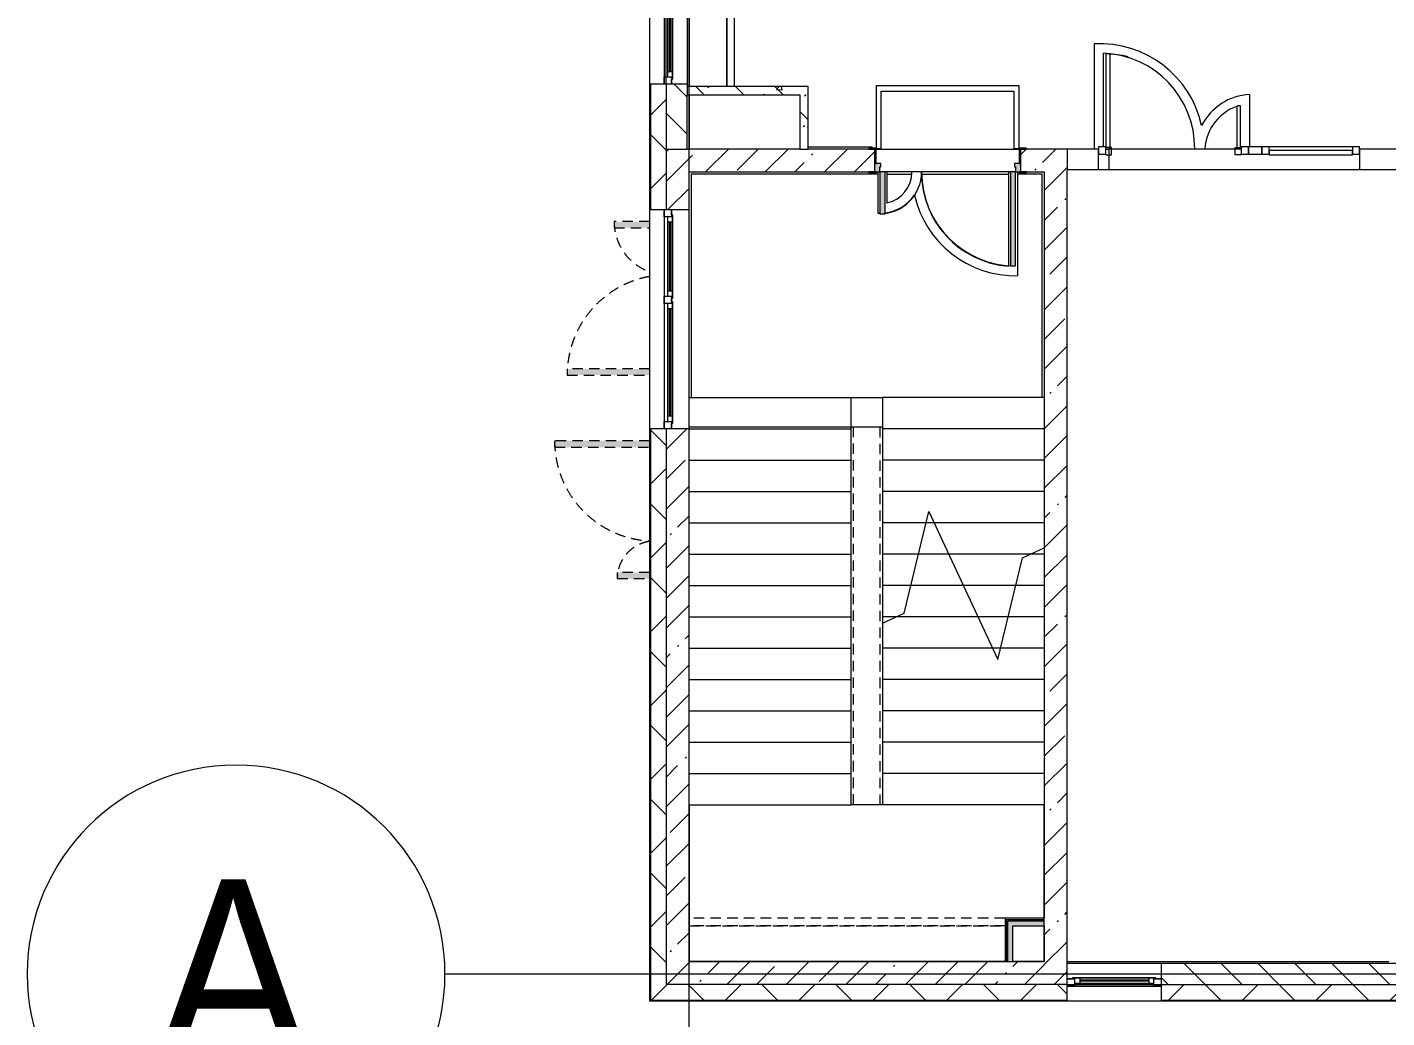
# Model space of a CAD drawing. Header units: millimetres. Extents: x 35092 to 251863, y -8553 to 29549.
# Drawn here: x 118625 to 131643, y -420 to 9067 of the extents above; entities that cross this region are included whole.
import ezdxf

# ---------------------------------------------------------------- set-up
doc = ezdxf.new("R2010")
doc.units = ezdxf.units.MM
doc.linetypes.add('200_ШТРИХ__ш1_п0_6_', pattern=[160, 100, -60])
doc.linetypes.add('Осевая', pattern=[3175, 635, -476.25, 1587.5, -476.25])
for name, color, linetype, lineweight, true_color in [('A-DETL-GENF-3', 7, 'Continuous', 5, 0xaaaaaa), ('A-DOOR-2', 7, 'Continuous', 5, 0xaaaaaa), ('A-DOOR-3', 7, 'Continuous', 5, 0xe2e2e2), ('A-DOOR-FRAM-3', 7, 'Continuous', 5, 0xe2e2e2), ('A-DOOR-FRAM-4', 7, 'Continuous', 5, 0xaaaaaa), ('A-FLOR-1', 7, 'Continuous', 5, 0xaaaaaa), ('I-WALL-2', 7, 'Continuous', 9, 0xe7e7e7), ('I-WALL-5', 7, 'Continuous', 5, 0x787878)]:
    doc.layers.add(name, color=color, linetype=linetype, lineweight=lineweight, true_color=true_color)
for name, color, linetype, lineweight in [('A-DETL-MBND-1', 7, '200_ШТРИХ__ш1_п0_6_', 9), ('A-GLAZ-2', 7, 'Continuous', 5), ('A-GLAZ-CURT-2', 7, 'Continuous', 5), ('A-GLAZ-CWMG-2', 7, 'Continuous', 5), ('A-WALL', 7, 'Continuous', 9), ('A-WALL-2', 7, 'Continuous', 5), ('I-WALL-3', 7, 'Continuous', 5), ('S-STRS-3', 7, 'Continuous', 5), ('S-STRS-MBND-2', 7, 'Continuous', 5), ('Оси', 7, 'Continuous', 9), ('Оси-1', 7, 'Continuous', 20), ('Оси-2', 7, 'Осевая', 9)]:
    doc.layers.add(name, color=color, linetype=linetype, lineweight=lineweight)
doc.styles.add('Arial_1', font='arial.ttf', dxfattribs={"width": 0.9, "height": 1750})
pattern_1 = [(45, (124853, 0), (-353.5534, 353.5534), []), (135, (124853, 0), (-353.5534, -353.5534), [])]
pattern_2 = [(135, (124852.98, 0), (-176.7767, -176.7767), [])]
pattern_3 = [(45, (124853, 0), (-285.123, 285.123), []), (45, (125138.1, 0), (-285.123, 285.123), [504.031, -100.806, 16.764, -84.042])]
pattern_4 = [(135, (124853, 0), (-377.17, -377.17), [533.4, -88.9, 17.78, -88.9]), (135, (124853, 376.94), (-377.17, -377.17), []), (50, (124853, 0), (637.645, -55.787), [66.675, -733.425]), (355, (124853, 0), (-123.35, 668.7), [53.34, -586.74]), (100.451, (124906.1, -4.65), (514.3, 612.91), [56.665, -623.315]), (46.184, (124853, 177.8), (948.78, -147.15), [100.01, -1100.14]), (96.636, (124932.05, 165.5), (830.91, 866), [85, -934.97]), (351.184, (124853, 177.8), (830.92, 865.99), [80.01, -880.11]), (21, (124941.9, 133.35), (530.65, -357.928), [66.675, -733.425]), (326, (124941.9, 133.35), (216.31, 644.66), [53.34, -586.74]), (71.451, (124986.1, 103.5), (746.96, 286.724), [56.665, -623.315]), (37.5, (124852.98, 0), (10.8105, 295.9426), [16.764, -562.864, 16.764, -578.866, -588.962]), (37.5, (124852.98, 0), (10.8105, 295.9426), [-1175.258, 16.764, -572.198]), (7.5, (124852.98, 0), (233.869, 350.632), [16.764, -322.834, 16.764, -549.529, -224.472]), (7.5, (124852.98, 0), (233.869, 350.632), [-905.89, 16.764, -207.708]), (327.5, (124654.74, 0), (474.568, -20.051), [16.764, -205.486, 16.764, -676.656, -920.115]), (327.5, (124654.74, 0), (474.568, -20.051), [-915.67, 16.764, -903.35]), (317.5, (124565.84, 0), (518.452, 88.993), [16.764, -272.16, 16.764, -443.738, -653.415]), (317.5, (124565.84, 0), (518.452, 88.993), [-749.427, 16.764, -636.65])]

# ---------------------------------------------------------------- blocks, each defined once
blk = doc.blocks.new('120_Окно_СКБ_1Ст - 120_Окно_СКБ_1Ст 900х2500_h_-V275-2_2_2_птичка')
at = {"layer": 'A-GLAZ-2'}
for p, q in [((-450, -127), (-450, -57)), ((-450, -57), (-380, -57)), ((450, -57), (-450, -57)), ((-380, -127), (-450, -127)), ((-450, -127), (-400, -127)), ((-380, -127), (-400, -127)), ((-400, -127), (-400, -137)), ((-380, -57), (-380, -127)), ((380, -87), (-380, -87)), ((-380, -87), (-380, -127)), ((-330, -137), (-330, -87)), ((-330, -107), (330, -107)), ((330, -117), (-330, -117)), ((330, -137), (330, -87)), ((380, -127), (380, -57)), ((380, -57), (450, -57)), ((380, -127), (380, -87)), ((450, -127), (380, -127)), ((400, -127), (380, -127)), ((400, -127), (450, -127)), ((400, -137), (400, -127)), ((450, -57), (450, -127)), ((-400, -137), (400, -137)), ((400, -137), (-400, -137))]:
    blk.add_line(p, q, dxfattribs=at)
blk = doc.blocks.new('110_Дверь_СКБ_2Ст - Д-1 Лестничная клетка EIS60-24280000-2_2_2_птичка')
at = {"layer": 'A-DOOR-3'}
for points in [[(-638, 1010), (-638, 110), (-588, 110), (-588, 1010)], [(662, 510), (612, 504), (612, 110), (662, 110), (662, 504)], [(698, 30), (698, -110), (712, -110), (712, 30)]]:
    blk.add_hatch(color=256, dxfattribs=at).paths.add_polyline_path(points)
h = blk.add_hatch(color=256, dxfattribs=at)
h.paths.add_polyline_path([(-660, 110), (-688, 110), (-688, 30), (-628, 30), (-628, 60), (-638, 60), (-638, 110), (-660, 110)])
h.paths.add_polyline_path([(712, 110), (662, 110), (662, 60), (652, 60), (652, 30), (712, 30), (712, 110)])
at = {"layer": 'A-DOOR-FRAM-3'}
for points in [[(-672, 118), (-742, 118), (-742, 110), (-672, 110)], [(-672, 30), (-688, 30), (-688, -110), (-672, -110), (-672, -103)], [(768, 118), (698, 115), (698, 110), (768, 110)], [(-712, -110), (-742, -115), (-740, -118), (-672, -114), (-672, -110), (-703, -110)], [(768, -110), (698, -114), (698, -118), (768, -118)]]:
    blk.add_hatch(color=256, dxfattribs=at).paths.add_polyline_path(points)
at = {"layer": 'A-DOOR-2'}
for p, q in [((-638, 1010), (-638, 110)), ((-588, 1010), (-638, 1010)), ((-588, 110), (-588, 1010)), ((662, 510), (612, 510)), ((612, 510), (612, 110)), ((662, 110), (662, 510)), ((-638, 110), (-588, 110)), ((612, 110), (662, 110))]:
    blk.add_line(p, q, dxfattribs=at)
for centre, radius, start, end in [((-638, 110), 900, 0, 90), ((662, 110), 400, 90, 180)]:
    blk.add_arc(centre, radius, start, end, dxfattribs=at)
at = {"layer": 'A-DOOR-FRAM-4'}
for p, q in [((-672, 118), (-742, 118)), ((-742, 118), (-742, 110)), ((-742, 110), (-672, 110)), ((-638, 110), (-688, 110)), ((-688, 110), (-688, 30)), ((-688, 30), (-628, 30)), ((-672, 30), (-688, 30)), ((-688, 30), (-688, -110)), ((-672, 110), (-672, 118)), ((-672, -110), (-672, 30)), ((-638, 60), (-638, 110)), ((-628, 60), (-638, 60)), ((-628, 30), (-628, 60)), ((662, 60), (652, 60)), ((652, 60), (652, 30)), ((652, 30), (712, 30)), ((662, 110), (662, 60)), ((712, 110), (662, 110)), ((768, 118), (698, 118)), ((698, 118), (698, 110)), ((698, 110), (768, 110)), ((712, 30), (698, 30)), ((698, 30), (698, -110)), ((712, 30), (712, 110)), ((712, -110), (712, 30)), ((768, 110), (768, 118)), ((-672, -110), (-742, -110)), ((-742, -110), (-742, -118)), ((-742, -118), (-672, -118)), ((-688, -110), (-672, -110)), ((-672, -118), (-672, -110)), ((698, -110), (712, -110)), ((768, -110), (698, -110)), ((698, -110), (698, -118)), ((698, -118), (768, -118)), ((768, -118), (768, -110))]:
    blk.add_line(p, q, dxfattribs=at)
blk = doc.blocks.new('120_Окно_СКБ_2Ст - 120_Окно_СКБ_2Ст 2100х2500 _мал створка справа_-22445857-2_2_2_птичка')
at = {"layer": 'A-GLAZ-2'}
for p, q in [((-1050, -127), (-1050, -57)), ((-1050, -57), (-980, -57)), ((1050, -57), (-1050, -57)), ((-980, -127), (-1050, -127)), ((-1050, -127), (-1000, -127)), ((-980, -127), (-1000, -127)), ((-1000, -127), (-1000, -137)), ((-980, -57), (-980, -127)), ((150, -87), (-980, -87)), ((-980, -87), (-980, -127)), ((-930, -137), (-930, -87)), ((-930, -107), (100, -107)), ((100, -117), (-930, -117)), ((100, -137), (100, -87)), ((150, -127), (150, -57)), ((150, -57), (220, -57)), ((150, -127), (150, -87)), ((220, -127), (150, -127)), ((170, -127), (150, -127)), ((170, -127), (200, -127)), ((170, -137), (170, -127)), ((220, -127), (200, -127)), ((200, -127), (200, -137)), ((220, -57), (220, -127)), ((980, -87), (220, -87)), ((220, -87), (220, -127)), ((270, -137), (270, -87)), ((270, -107), (930, -107)), ((930, -117), (270, -117)), ((930, -137), (930, -87)), ((980, -127), (980, -57)), ((980, -57), (1050, -57)), ((980, -127), (980, -87)), ((1050, -127), (980, -127)), ((1000, -127), (980, -127)), ((1000, -127), (1050, -127)), ((1000, -137), (1000, -127)), ((1050, -57), (1050, -127)), ((-1000, -137), (170, -137)), ((170, -137), (-1000, -137)), ((200, -137), (1000, -137)), ((1000, -137), (200, -137))]:
    blk.add_line(p, q, dxfattribs=at)
blk = doc.blocks.new('120_Окно_СКБ_2Ст - 120_Окно_СКБ_2Ст 2100х2400 _мал створка справа_-22446225-2_2_2_птичка')
at = {"layer": 'A-GLAZ-2'}
for p, q in [((-1050, -127), (-1050, -57)), ((-1050, -57), (-980, -57)), ((1050, -57), (-1050, -57)), ((-980, -127), (-1050, -127)), ((-1050, -127), (-1000, -127)), ((-980, -127), (-1000, -127)), ((-1000, -127), (-1000, -137)), ((-980, -57), (-980, -127)), ((150, -87), (-980, -87)), ((-980, -87), (-980, -127)), ((-930, -137), (-930, -87)), ((-930, -107), (100, -107)), ((100, -117), (-930, -117)), ((100, -137), (100, -87)), ((150, -127), (150, -57)), ((150, -57), (220, -57)), ((150, -127), (150, -87)), ((220, -127), (150, -127)), ((170, -127), (150, -127)), ((170, -127), (200, -127)), ((170, -137), (170, -127)), ((220, -127), (200, -127)), ((200, -127), (200, -137)), ((220, -57), (220, -127)), ((980, -87), (220, -87)), ((220, -87), (220, -127)), ((270, -137), (270, -87)), ((270, -107), (930, -107)), ((930, -117), (270, -117)), ((930, -137), (930, -87)), ((980, -127), (980, -57)), ((980, -57), (1050, -57)), ((980, -127), (980, -87)), ((1050, -127), (980, -127)), ((1000, -127), (980, -127)), ((1000, -127), (1050, -127)), ((1000, -137), (1000, -127)), ((1050, -57), (1050, -127)), ((-1000, -137), (170, -137)), ((170, -137), (-1000, -137)), ((200, -137), (1000, -137)), ((1000, -137), (200, -137))]:
    blk.add_line(p, q, dxfattribs=at)
blk = doc.blocks.new('110_Дверь_СКБ_2Ст_Наружная - ДН-1_л__ Двухстворчатая 1350 х3200 _ЛК_ в свету с верхним остеклением 2-22796854-2_2_2_птичка')
at = {"layer": 'A-DETL-MBND-1'}
for points in [[(-716, 79), (-656, 79), (-656, 869), (-716, 869), (-716, 171)], [(695, 79), (755, 79), (755, 419), (695, 419), (695, 171)]]:
    blk.add_hatch(color=256, dxfattribs=at).paths.add_polyline_path(points)
for p, q in [((-716, 869), (-716, 79)), ((-656, 869), (-716, 869)), ((-656, 79), (-656, 869)), ((755, 419), (695, 419)), ((695, 419), (695, 79)), ((755, 79), (755, 419))]:
    blk.add_line(p, q, dxfattribs=at)
for centre, radius, start, end in [((-716, -91), 960, 10.263, 90), ((755, -91), 510, 90, 160.4016)]:
    blk.add_arc(centre, radius, start, end, dxfattribs=at)
blk = doc.blocks.new('110_Дверь_СКБ_2Ст_Наружная - ДН-3_л__ Двухстворчатая 1200 х3200 из подвала EI30-23666533-2_2_2_птичка')
at = {"layer": 'A-DETL-MBND-1'}
for points in [[(619, 79), (680, 79), (680, 989), (619, 989), (619, 171)], [(-640, 389), (-640, 79), (-580, 79), (-580, 389)]]:
    blk.add_hatch(color=256, dxfattribs=at).paths.add_polyline_path(points)
for p, q in [((680, 989), (619, 989)), ((619, 989), (619, 79)), ((680, 79), (680, 989)), ((-640, 389), (-640, 79)), ((-580, 389), (-640, 389)), ((-580, 79), (-580, 389))]:
    blk.add_line(p, q, dxfattribs=at)
for centre, radius, start, end in [((680, 29), 960, 90, 176.9815), ((-640, 29), 360, 8.166, 90)]:
    blk.add_arc(centre, radius, start, end, dxfattribs=at)
blk = doc.blocks.new('Прямоугольный импост - 50 x 70 мм-31700031-2_2_2_птичка')
at = {"layer": 'A-GLAZ-CWMG-2'}
for p, q in [((-70, 35), (0, 35)), ((-70, -35), (-70, 35)), ((0, 35), (0, -35)), ((0, -35), (-70, -35))]:
    blk.add_line(p, q, dxfattribs=at)
blk = doc.blocks.new('Дверь_Витражная_остекление_ - ДВН_ДАО_Главный вход_1200 в свету-31742133-2_2_2_птичка')
at = {"layer": 'A-DETL-GENF-3'}
for p, q in [((-607, 925), (-647, 925)), ((-647, 925), (-647, 35)), ((-607, 30), (-607, 925)), ((607, 421), (607, 30)), ((640, 430), (633, 430)), ((-647, 30), (-607, 30)), ((-592, 30), (-647, 30)), ((-592, -40), (-592, 30)), ((592, -40), (592, 30)), ((592, 30), (640, 30)), ((607, 30), (640, 30)), ((-647, -40), (-592, -40)), ((647, -40), (592, -40))]:
    blk.add_line(p, q, dxfattribs=at)
at = {"layer": 'A-DOOR-2'}
blk.add_line((-647, 925), (-647, 35), dxfattribs=at)
for centre, radius, start, end in [((-647, 30), 895, 76.1866, 90), ((647, 30), 400, 91.06, 94.8979)]:
    blk.add_arc(centre, radius, start, end, dxfattribs=at)
blk = doc.blocks.new('Системная панель - Стемалит - 40мм-32257327-2_2_2_птичка')
at = {"layer": 'A-GLAZ-CURT-2'}
for p, q in [((65, 35), (-65, 35)), ((-65, 35), (-65, -35)), ((65, -35), (65, 35)), ((-65, -35), (65, -35))]:
    blk.add_line(p, q, dxfattribs=at)
blk = doc.blocks.new('Прямоугольный импост - 50 x 70 мм-31687886-2_2_2_птичка')
at = {"layer": 'A-GLAZ-CWMG-2'}
for p, q in [((-35, 35), (35, 35)), ((-35, -35), (-35, 35)), ((35, 35), (35, -35)), ((35, -35), (-35, -35))]:
    blk.add_line(p, q, dxfattribs=at)
blk = doc.blocks.new('Прямоугольный импост - 50 x 70 мм-31701779-2_2_2_птичка')
at = {"layer": 'A-GLAZ-CWMG-2'}
for p, q in [((0, 35), (-70, 35)), ((-70, 35), (-70, -35)), ((0, -35), (0, 35)), ((-70, -35), (0, -35))]:
    blk.add_line(p, q, dxfattribs=at)
blk = doc.blocks.new('Системная панель - Стекло - 40мм-32257331-2_2_2_птичка')
at = {"layer": 'A-GLAZ-CURT-2'}
for p, q in [((397.5, 0), (-397.5, 0)), ((-397.5, 0), (-397.5, -40)), ((397.5, -40), (397.5, 0)), ((-397.5, -40), (397.5, -40))]:
    blk.add_line(p, q, dxfattribs=at)
blk = doc.blocks.new('Прямоугольный импост - 50 x 70 мм-31702100-2_2_2_птичка')
at = {"layer": 'A-GLAZ-CWMG-2'}
for p, q in [((-35, 35), (35, 35)), ((-35, -35), (-35, 35)), ((35, 35), (35, -35)), ((35, -35), (-35, -35))]:
    blk.add_line(p, q, dxfattribs=at)
blk = doc.blocks.new('Прямоугольный импост - 50 x 70 мм-31720914-2_2_2_птичка')
at = {"layer": 'A-GLAZ-CWMG-2'}
blk.add_line((6460, 7920), (5665, 7920), dxfattribs=at)
blk = doc.blocks.new('Зашивка приборов отопления15 - Зашивка приборов отопления-33281080-2_2_2_птичка')
at = {"layer": 'A-DETL-MBND-1'}
for p, q in [((3135, 535), (110, 535)), ((3135, 460), (110, 460)), ((110, 460), (3135, 460))]:
    blk.add_line(p, q, dxfattribs=at)
blk = doc.blocks.new('Зашивка приборов отопления42 - Зашивка приборов отопления-33374801-2_2_2_птичка')
at = {"layer": 'A-WALL-2'}
for p, q in [((37472, 23439), (35372, 23439)), ((37472, 23079), (37472, 23439)), ((35372, 23079), (37472, 23079)), ((37472, 23079), (35372, 23079)), ((37472, 23004), (37472, 23079)), ((35372, 23004), (37472, 23004))]:
    blk.add_line(p, q, dxfattribs=at)
blk = doc.blocks.new('Ось сетки - D8-29747960-2_2_2_птичка')
at = {"layer": 'Оси-1'}
for start, end in [(360, 180), (180, 360)]:
    blk.add_arc((0, 0), 4, start, end, dxfattribs=at)

msp = doc.modelspace()

# ---------------------------------------------------------------- hatches: boundary and pattern name
at = {"layer": 'A-WALL-2'}
h = msp.add_hatch(dxfattribs=at)
h.set_pattern_fill('FP_91', color=256, style=0, pattern_type=2)
h.set_pattern_definition(pattern_1)
h.paths.add_polyline_path([(124743, -100), (124743, 5220), (124593, 5220), (124593, -100)])
h.paths.add_polyline_path([(124743, 7320), (124743, 8520), (124593, 8520), (124593, 7320), (124725, 7320)])
h.paths.add_polyline_path([(124743, 10620), (124743, 11520), (124593, 11520), (124593, 10620), (124725, 10620)])
h.paths.add_polyline_path([(124721.5, 13120), (124743, 13120), (124743, 15350), (124593, 15350), (124593, 13120)])
h = msp.add_hatch(dxfattribs=at)
h.set_pattern_fill('FP_98', color=256, style=0, pattern_type=2)
h.set_pattern_definition(pattern_2)
h.paths.add_polyline_path([(124743, 7900), (124943, 7900), (124943, 8520), (124743, 8520), (124743, 8011.1)])
h.paths.add_polyline_path([(124943, 10620), (124943, 10900), (124743, 10900), (124743, 10620), (124942.4, 10620)])
h.paths.add_polyline_path([(124943, 11400), (124937.2, 11520), (124743, 11520), (124743, 11400), (124800.1, 11400)])
h.paths.add_polyline_path([(124855.5, 13120), (124943, 13120), (124943, 14700), (124743, 14700), (124743, 13120), (124855.5, 13120)])
h = msp.add_hatch(dxfattribs=at)
h.set_pattern_fill('FP_98', color=256, style=0, pattern_type=2)
h.set_pattern_definition(pattern_2)
h.paths.add_polyline_path([(137013, -100), (137013, 100), (136513, 100), (136513, -100)])
h.paths.add_polyline_path([(131813.4, -100), (133413, -100), (133413, 100), (129483, 100), (129483, -100), (131663, -100)])
h = msp.add_hatch(dxfattribs=at)
h.set_pattern_fill('FP_91', color=256, style=0, pattern_type=2)
h.set_pattern_definition(pattern_1)
h.paths.add_polyline_path([(158723, -250), (158723, -100), (157863, -100), (157863, -250), (158350.2, -250)])
h.paths.add_polyline_path([(163613, -250), (163613, -100), (162843, -100.2), (162843, -250), (162925.5, -250)])
h.paths.add_polyline_path([(159623, -250), (160743, -250), (160743, -100), (159623, -100), (159623, -172.7)])
h.paths.add_polyline_path([(155763, -250), (155763, -100), (154062.7, -100), (154062.7, -250), (155605, -250)])
h.paths.add_polyline_path([(142113, -250), (142113, -100), (140963, -100), (140964, -250), (141879.1, -250)])
h.paths.add_polyline_path([(147563, -250), (147563, -100), (146463, -100), (146463, -250), (147369.4, -250)])
h.paths.add_polyline_path([(143663, -250), (143663, -100), (143013, -100), (143013, -250), (143251.7, -250)])
h.paths.add_polyline_path([(150114.6, -250), (151262.7, -250), (151262.7, -100), (149663, -100), (149663, -250)])
h.paths.add_polyline_path([(130898.4, -250), (133413, -250), (133413, -100), (129483, -100), (129483, -250), (129983.3, -250)])
h.paths.add_polyline_path([(128583, -250), (128583, -100), (124593, -100), (124593, -250), (128363.7, -250)])
h.paths.add_polyline_path([(136513, -250), (137863, -250), (137863, -100), (136513, -100), (136513, -124.5)])
at = {"layer": 'I-WALL-2'}
for points in [[(128063, 460), (128363, 460), (128363, 510), (128013, 510), (128013, 460)], [(128063, 120), (128063, 460), (128013, 458.7), (128013, 120)]]:
    msp.add_hatch(color=256, dxfattribs=at).paths.add_polyline_path(points)
at = {"layer": 'I-WALL-3'}
h = msp.add_hatch(dxfattribs=at)
h.set_pattern_fill('FP_99', color=256, style=0, pattern_type=2)
h.set_pattern_definition(pattern_3)
h.paths.add_polyline_path([(124963, 120), (124963, 5220), (124743, 5220), (124743, -100)])
h.paths.add_polyline_path([(124963, -100), (124963, 120), (124743, -100)])
h.paths.add_polyline_path([(124943, 7320), (124963, 7320), (124963, 7900), (124743, 7900), (124743, 7320), (124795, 7320)])
h = msp.add_hatch(dxfattribs=at)
h.set_pattern_fill('FP_99', color=256, style=0, pattern_type=2)
h.set_pattern_definition(pattern_3)
h.paths.add_polyline_path([(124983, 7680), (126738, 7680), (126738, 7900), (124963, 7900), (124963, 7680)])
h.paths.add_polyline_path([(128138, 7680), (128363, 7680), (128363, 7900), (128138, 7895.8), (128138, 7680.2)])
h = msp.add_hatch(dxfattribs=at)
h.set_pattern_fill('FP_99', color=256, style=0, pattern_type=2)
h.set_pattern_definition(pattern_3)
h.paths.add_polyline_path([(128583, -100), (128583, 7900), (128363, 7897.2), (128363.7, -100)])
h = msp.add_hatch(dxfattribs=at)
h.set_pattern_fill('FP_100', color=256, style=0, pattern_type=2)
h.set_pattern_definition([(135, (124853, 0), (-353.553, -353.553), [])])
h.paths.add_polyline_path([(133113, 7700), (137013, 7700), (137013, 7900), (136313, 7900), (136313, 7830), (135513, 7830), (135513, 7900), (133113, 7900), (133113, 7737.6)])
h.paths.add_polyline_path([(141013, 7700), (141513, 7700), (141513, 7900), (139852.9, 7900), (139852.9, 7700), (140964, 7700)])
h.paths.add_polyline_path([(131813.4, 7700), (132513, 7700), (132513, 7900), (131383, 7900), (131383, 7700), (131663, 7700)])
h.paths.add_polyline_path([(138412.9, 7700), (138412.9, 7900), (137613, 7900), (137613, 7700), (138218.9, 7700)])
h.paths.add_polyline_path([(128610.7, 7700), (128883, 7700), (128883, 7900), (128583, 7894.2), (128583, 7700)])
h = msp.add_hatch(dxfattribs=at)
h.set_pattern_fill('FP_99', color=256, style=0, pattern_type=2)
h.set_pattern_definition(pattern_3)
h.paths.add_polyline_path([(126813, -100), (128363, -100), (128363, 120), (124963, 120), (124963, -100), (126513, -100)])
at = {"layer": 'I-WALL-5'}
h = msp.add_hatch(dxfattribs=at)
h.set_pattern_fill('FP_116', color=256, style=0, pattern_type=2)
h.set_pattern_definition(pattern_4)
h.paths.add_polyline_path([(124943, 8420), (126103, 8420), (126103, 8500), (124943, 8500), (124943, 8445.5)])
h = msp.add_hatch(dxfattribs=at)
h.set_pattern_fill('FP_116', color=256, style=0, pattern_type=2)
h.set_pattern_definition(pattern_4)
h.paths.add_polyline_path([(126103, 7900), (126103, 8420), (126023, 8420), (126023, 7900)])

# ---------------------------------------------------------------- linework, layer by layer
at = {"layer": 'A-DETL-MBND-1'}
for p, q in [((126538, 1620), (126538, 5237.9)), ((126788, 5237.9), (126788, 1620))]:
    msp.add_line(p, q, dxfattribs=at)
at = {"layer": 'A-FLOR-1'}
for p, q in [((128841.1, 8907.6), (128841.1, 7900)), ((128931.1, 7920), (128931.1, 8818.2)), ((126752.6, 8503.9), (126752.6, 7908)), ((128122.5, 8503.9), (126752.6, 8503.9)), ((128122.5, 7903.9), (128122.5, 8503.9)), ((126802.6, 7903.9), (126802.6, 8453.9)), ((126802.6, 8453.9), (128072.5, 8453.9)), ((128072.5, 8453.9), (128072.5, 7903.9)), ((130330, 7920), (130330, 8421.4)), ((130240, 8317.2), (130240, 7903)), ((126103, 7920), (126713, 7920)), ((126713, 7920), (126713, 7908)), ((126753, 7903.9), (126802.6, 7903.9)), ((128072.5, 7903.9), (128122.5, 7903.9)), ((130248, 7900), (128983, 7900)), ((128983, 7900), (128983, 7700)), ((130240, 7903), (130248, 7903)), ((126769.8, 7659), (124983, 7659)), ((124983, 7659), (124983, 5520)), ((126713, 7672), (126713, 7659)), ((126769.8, 7680), (126769.8, 7285.7)), ((126859.8, 7680.2), (126788, 7680.2)), ((126859.8, 7383), (126859.8, 7680.2)), ((126859.8, 7659), (127093.9, 7659)), ((127186, 7680.2), (127096, 7680.2)), ((127187.2, 7659), (128021, 7659)), ((128088, 7680.2), (128021, 7680.2)), ((128021, 7680.2), (128021, 6777.9)), ((128111, 6685.4), (128111, 7680)), ((128342, 7659), (128111, 7659)), ((128163, 7659), (128163, 7672)), ((128342, 5520), (128342, 7659)), ((124983, 5520), (126813, 5520)), ((124963, 5237.9), (126813, 5237.9))]:
    msp.add_line(p, q, dxfattribs=at)
for centre, radius, start, end in [((128893.6, 7909), 1000, 12.44956, 93.01125), ((128893.6, 7909), 910, 359.43333, 87.64026), ((130355, 7878), 544, 92.63401, 153.04618), ((130355, 7878), 454, 104.67311, 177.22246), ((126791, 7680.2), 305, 283.0427, 0), ((128091, 7680.2), 905, 180, 265.56313), ((126791, 7680.2), 395, 276.84991, 326.45952), ((128091, 7680.2), 995, 192.67054, 271.1511), ((126791, 7680.2), 395, 266.92799, 269.56999)]:
    msp.add_arc(centre, radius, start, end, dxfattribs=at)
at = {"layer": 'A-WALL'}
for p, q in [((124590, 8520), (124590, 7320)), ((124593, 8520), (124593, 7320)), ((124743, 8520), (124743, 7320)), ((124943, 8500), (124943, 8420)), ((124743, 7900), (124943, 7900)), ((126023, 7900), (126103, 7900)), ((128583, 7900), (128583, 7700)), ((124590, 5220), (124590, -253)), ((124593, 5220), (124593, -250)), ((124743, 5220), (124743, -100)), ((128000.5, 522.5), (128363, 522.5)), ((128000.5, 120), (128000.5, 522.5)), ((128363, 460), (128363, 535)), ((128013, 510), (128363, 510)), ((128013, 120), (128013, 510)), ((127988, 120), (128063, 120)), ((129483, -100), (133413, -100)), ((124590, -253), (128583, -253)), ((124593, -250), (128583, -250)), ((129483, -250), (133413, -250)), ((129483, -253), (133413, -253))]:
    msp.add_line(p, q, dxfattribs=at)
at = {"layer": 'A-WALL-2'}
for p, q in [((124585, 15358), (124585, -258)), ((124943, 10900), (124943, 8500)), ((124943, 8520), (124585, 8520)), ((124943, 7900), (124943, 8420)), ((124585, 7320), (124743, 7320)), ((124743, 5220), (124585, 5220)), ((137013, 100), (128583, 100)), ((129483, 100), (129483, -258)), ((128583, -100), (124743, -100)), ((128583, -258), (128583, -100)), ((124585, -258), (143013, -258))]:
    msp.add_line(p, q, dxfattribs=at)
at = {"layer": 'I-WALL-3'}
for p, q in [((124743, 8520), (124743, 10620)), ((124963, 10620), (124963, 8500)), ((126103, 8500), (124943, 8500)), ((126103, 7900), (126103, 8500)), ((124943, 8420), (126023, 8420)), ((124963, 8420), (124963, 7900)), ((126023, 8420), (126023, 7900)), ((126023, 7900), (124943, 7900)), ((126683, 7900), (126103, 7900)), ((126753, 7900), (128123, 7900)), ((128883, 7900), (128193, 7900)), ((128883, 7700), (128883, 7900)), ((128953, 7900), (128983, 7900)), ((132513, 7900), (131383, 7900)), ((131383, 7900), (131383, 7700)), ((132513, 7700), (128583, 7700)), ((128583, -100), (128583, 7700)), ((124963, 120), (124963, 7680)), ((124963, 7680), (126683, 7680)), ((127096, 7680), (126859.8, 7680)), ((128021, 7680), (127185.7, 7680)), ((128193, 7680), (128363, 7680)), ((128363, 7680), (128363, 535)), ((124743, 7320), (124963, 7320)), ((124963, 5220), (124743, 5220)), ((128363, 535), (127988, 535)), ((127988, 535), (127988, 120)), ((128063, 460), (128363, 460)), ((128063, 120), (128063, 460)), ((128363, 460), (128363, 120)), ((127988, 120), (124963, 120)), ((128363, 120), (128063, 120)), ((128583, 120), (131663, 120)), ((128583, -100), (129483, -100))]:
    msp.add_line(p, q, dxfattribs=at)
at = {"layer": 'S-STRS-3'}
for p, q in [((124963, 5520), (126513, 5520)), ((128363, 5520), (126813, 5520)), ((126813, 5520), (126813, 5220)), ((128363, 5520), (126813, 5520)), ((124963, 5220), (126513, 5220)), ((124963, 5220), (126513, 5220)), ((126513, 5220), (126513, 5237.9)), ((126513, 4920), (126513, 5220)), ((126813, 5220), (126813, 4920)), ((128363, 5220), (126813, 5220)), ((128363, 5220), (126813, 5220)), ((124963, 4920), (126513, 4920)), ((124963, 4920), (126513, 4920)), ((126513, 4620), (126513, 4920)), ((126813, 4920), (126813, 4620)), ((128363, 4920), (126813, 4920)), ((128363, 4920), (126813, 4920)), ((124963, 4620), (126513, 4620)), ((124963, 4620), (126513, 4620)), ((126513, 4320), (126513, 4620)), ((126813, 4620), (126813, 4320)), ((128363, 4620), (126813, 4620)), ((128363, 4620), (126813, 4620)), ((124963, 4320), (126513, 4320)), ((124963, 4320), (126513, 4320)), ((126513, 4020), (126513, 4320)), ((126813, 4320), (126813, 4020)), ((127231.6, 4320), (126813, 4320)), ((127231.6, 4320), (126813, 4320)), ((127308.2, 4320), (127231.6, 4320)), ((127308.2, 4320), (127231.6, 4320)), ((128363, 4320), (127308.2, 4320)), ((128363, 4320), (127308.2, 4320)), ((124963, 4020), (126513, 4020)), ((124963, 4020), (126513, 4020)), ((126513, 3720), (126513, 4020)), ((126813, 4020), (126813, 3720)), ((127158.6, 4020), (126813, 4020)), ((127158.6, 4020), (126813, 4020)), ((127448.1, 4020), (127158.6, 4020)), ((127448.1, 4020), (127158.6, 4020)), ((128231.3, 4020), (127448.1, 4020)), ((128231.3, 4020), (127448.1, 4020)), ((128363, 4020), (128231.3, 4020)), ((128363, 4020), (128231.3, 4020)), ((124963, 3720), (126513, 3720)), ((124963, 3720), (126513, 3720)), ((126513, 3420), (126513, 3720)), ((126813, 3720), (126813, 3420)), ((127085.7, 3720), (126813, 3720)), ((127085.7, 3720), (126813, 3720)), ((127588, 3720), (127085.7, 3720)), ((127588, 3720), (127085.7, 3720)), ((128090.2, 3720), (127588, 3720)), ((128090.2, 3720), (127588, 3720)), ((128363, 3720), (128090.2, 3720)), ((128363, 3720), (128090.2, 3720)), ((124963, 3420), (126513, 3420)), ((124963, 3420), (126513, 3420)), ((126513, 3120), (126513, 3420)), ((126813, 3420), (126813, 3358.6)), ((126944.6, 3420), (126813, 3420)), ((126944.6, 3420), (126813, 3420)), ((127727.9, 3420), (126944.6, 3420)), ((127727.9, 3420), (126944.6, 3420)), ((128017.3, 3420), (127727.9, 3420)), ((128017.3, 3420), (127727.9, 3420)), ((128363, 3420), (128017.3, 3420)), ((128363, 3420), (128017.3, 3420)), ((126813, 3358.6), (126813, 3120)), ((124963, 3120), (126513, 3120)), ((124963, 3120), (126513, 3120)), ((126513, 2820), (126513, 3120)), ((126813, 3120), (126813, 2820)), ((127867.8, 3120), (126813, 3120)), ((127867.8, 3120), (126813, 3120)), ((127944.4, 3120), (127867.8, 3120)), ((127944.4, 3120), (127867.8, 3120)), ((128363, 3120), (127944.4, 3120)), ((128363, 3120), (127944.4, 3120)), ((124963, 2820), (126513, 2820)), ((124963, 2820), (126513, 2820)), ((126513, 2520), (126513, 2820)), ((126813, 2820), (126813, 2520)), ((128363, 2820), (126813, 2820)), ((128363, 2820), (126813, 2820)), ((124963, 2520), (126513, 2520)), ((124963, 2520), (126513, 2520)), ((126513, 2220), (126513, 2520)), ((126813, 2520), (126813, 2220)), ((128363, 2520), (126813, 2520)), ((128363, 2520), (126813, 2520)), ((124963, 2220), (126513, 2220)), ((124963, 2220), (126513, 2220)), ((126513, 1920), (126513, 2220)), ((126813, 2220), (126813, 1920)), ((128363, 2220), (126813, 2220)), ((128363, 2220), (126813, 2220)), ((124963, 1920), (126513, 1920)), ((124963, 1920), (126513, 1920)), ((126513, 1620), (126513, 1920)), ((126813, 1920), (126813, 1620)), ((128363, 1920), (126813, 1920)), ((128363, 1920), (126813, 1920)), ((124963, 1620), (126513, 1620)), ((124963, 1620), (126513, 1620)), ((126813, 1620), (126513, 1620)), ((128363, 1620), (126813, 1620)), ((128363, 1620), (126813, 1620))]:
    msp.add_line(p, q, dxfattribs=at)
at = {"layer": 'S-STRS-MBND-2'}
for p, q in [((124963, 5520), (126513, 5520)), ((124963, 1620), (124963, 5520)), ((126513, 1620), (126513, 5520)), ((124963, 5220), (126513, 5220)), ((124963, 5220), (126513, 5220)), ((124963, 4920), (126513, 4920)), ((124963, 4920), (126513, 4920)), ((124963, 4620), (126513, 4620)), ((124963, 4620), (126513, 4620)), ((127021.5, 3455.9), (127257.8, 4428.1)), ((127257.8, 4428.1), (127918.2, 3011.9)), ((124963, 4320), (126513, 4320)), ((124963, 4320), (126513, 4320)), ((127308.2, 4320), (127231.6, 4320)), ((127308.2, 4320), (127231.6, 4320)), ((128154.4, 3984.1), (128363, 4081.4)), ((124963, 4020), (126513, 4020)), ((124963, 4020), (126513, 4020)), ((127448.1, 4020), (127158.6, 4020)), ((127448.1, 4020), (127158.6, 4020)), ((127918.2, 3011.9), (128154.4, 3984.1)), ((128363, 4020), (128231.3, 4020)), ((128363, 4020), (128231.3, 4020)), ((124963, 3720), (126513, 3720)), ((124963, 3720), (126513, 3720)), ((127588, 3720), (127085.7, 3720)), ((127588, 3720), (127085.7, 3720)), ((128363, 3720), (128090.2, 3720)), ((128363, 3720), (128090.2, 3720)), ((124963, 3420), (126513, 3420)), ((124963, 3420), (126513, 3420)), ((126813, 3358.6), (127021.5, 3455.9)), ((127727.9, 3420), (126944.6, 3420)), ((127727.9, 3420), (126944.6, 3420)), ((128363, 3420), (128017.3, 3420)), ((128363, 3420), (128017.3, 3420)), ((128363, 3420), (128363, 1620)), ((126813, 3358.6), (126813, 1620)), ((124963, 3120), (126513, 3120)), ((124963, 3120), (126513, 3120)), ((127867.8, 3120), (126813, 3120)), ((127867.8, 3120), (126813, 3120)), ((128363, 3120), (127944.4, 3120)), ((128363, 3120), (127944.4, 3120)), ((124963, 2820), (126513, 2820)), ((124963, 2820), (126513, 2820)), ((128363, 2820), (126813, 2820)), ((128363, 2820), (126813, 2820)), ((124963, 2520), (126513, 2520)), ((124963, 2520), (126513, 2520)), ((128363, 2520), (126813, 2520)), ((128363, 2520), (126813, 2520)), ((124963, 2220), (126513, 2220)), ((124963, 2220), (126513, 2220)), ((128363, 2220), (126813, 2220)), ((128363, 2220), (126813, 2220)), ((124963, 1920), (126513, 1920)), ((124963, 1920), (126513, 1920)), ((128363, 1920), (126813, 1920)), ((128363, 1920), (126813, 1920)), ((124963, 1620), (124963, 120)), ((124963, 1620), (126513, 1620)), ((124963, 1620), (126513, 1620)), ((126813, 1620), (126513, 1620)), ((128363, 1620), (126813, 1620)), ((128363, 1620), (126813, 1620)), ((128363, 120), (128363, 1620)), ((124963, 120), (128363, 120))]:
    msp.add_line(p, q, dxfattribs=at)
at = {"layer": 'Оси'}
for p, q in [((124963, 5439), (124963, 15380)), ((124963, -4552.8), (124963, 5388.2)), ((122625.4, 0), (135125.4, 0))]:
    msp.add_line(p, q, dxfattribs=at)
at = {"layer": 'Оси-2'}
msp.add_line((124963, 5388.2), (124963, 5439), dxfattribs=at)

# ---------------------------------------------------------------- block references
at = {"layer": 'A-DETL-MBND-1', "rotation": 89.99999999999991}
for name, p in [('110_Дверь_СКБ_2Ст_Наружная - ДН-1_л__ Двухстворчатая 1350 х3200 _ЛК_ в свету с верхним остеклением 2-22796854-2_2_2_птичка', (124664, 6450.5)), ('110_Дверь_СКБ_2Ст_Наружная - ДН-3_л__ Двухстворчатая 1200 х3200 из подвала EI30-23666533-2_2_2_птичка', (124664, 4425.5))]:
    msp.add_blockref(name, p, dxfattribs=at)
at = {"layer": 'A-DETL-MBND-1'}
msp.add_blockref('Зашивка приборов отопления15 - Зашивка приборов отопления-33281080-2_2_2_птичка', (124853, 0), dxfattribs=at)
at = {"layer": 'A-DOOR-2'}
msp.add_blockref('Дверь_Витражная_остекление_ - ДВН_ДАО_Главный вход_1200 в свету-31742133-2_2_2_птичка', (129600.5, 7885), dxfattribs=at)
at = {"layer": 'A-DOOR-2', "rotation": 180}
msp.add_blockref('110_Дверь_СКБ_2Ст - Д-1 Лестничная клетка EIS60-24280000-2_2_2_птичка', (127450.5, 7790), dxfattribs=at)
at = {"layer": 'A-GLAZ-2'}
for name, p, rotation in [('120_Окно_СКБ_2Ст - 120_Окно_СКБ_2Ст 2100х2500 _мал створка справа_-22445857-2_2_2_птичка', (124668, 9570), 89.99999999999993), ('120_Окно_СКБ_2Ст - 120_Окно_СКБ_2Ст 2100х2400 _мал створка справа_-22446225-2_2_2_птичка', (124668, 6270), 89.99999999999993), ('120_Окно_СКБ_1Ст - 120_Окно_СКБ_1Ст 900х2500_h_-V275-2_2_2_птичка', (129033, -175), 180)]:
    msp.add_blockref(name, p, dxfattribs=dict(at, rotation=rotation))
at = {"layer": 'A-GLAZ-CURT-2'}
for name, p in [('Системная панель - Стемалит - 40мм-32257327-2_2_2_птичка', (130383, 7885)), ('Системная панель - Стекло - 40мм-32257331-2_2_2_птичка', (130915.5, 7885))]:
    msp.add_blockref(name, p, dxfattribs=at)
at = {"layer": 'A-GLAZ-CWMG-2', "rotation": 180}
msp.add_blockref('Прямоугольный импост - 50 x 70 мм-31701779-2_2_2_птичка', (128883, 7885), dxfattribs=at)
at = {"layer": 'A-GLAZ-CWMG-2', "extrusion": (0, 0, -1), "rotation": 180}
for name, p in [('Прямоугольный импост - 50 x 70 мм-31687886-2_2_2_птичка', (-130283, 7885)), ('Прямоугольный импост - 50 x 70 мм-31702100-2_2_2_птичка', (-130483, 7885)), ('Прямоугольный импост - 50 x 70 мм-31700031-2_2_2_птичка', (-131383, 7885))]:
    msp.add_blockref(name, p, dxfattribs=at)
at = {"layer": 'A-GLAZ-CWMG-2'}
msp.add_blockref('Прямоугольный импост - 50 x 70 мм-31720914-2_2_2_птичка', (124853, 0), dxfattribs=at)
at = {"layer": 'A-WALL-2', "rotation": 90.0000000000001}
msp.add_blockref('Зашивка приборов отопления42 - Зашивка приборов отопления-33374801-2_2_2_птичка', (148402, -26871.9), dxfattribs=at)
at = {"layer": 'Оси-1', "xscale": 499.9999999999995, "yscale": 499.9999999999995, "zscale": 499.9999999999995, "rotation": 269.9999999999994}
msp.add_blockref('Ось сетки - D8-29747960-2_2_2_птичка', (120625.4, 0), dxfattribs=at)

# ---------------------------------------------------------------- texts
at = {"layer": 'Оси', "insert": (119861.5, 905.2), "char_height": 1750, "width": 1803.797, "attachment_point": 1, "style": 'Arial_1'}
msp.add_mtext('\\fArial|b0|i0|c204|p34|;\\W.9;А', dxfattribs=at)

doc.saveas('drawing.dxf')
